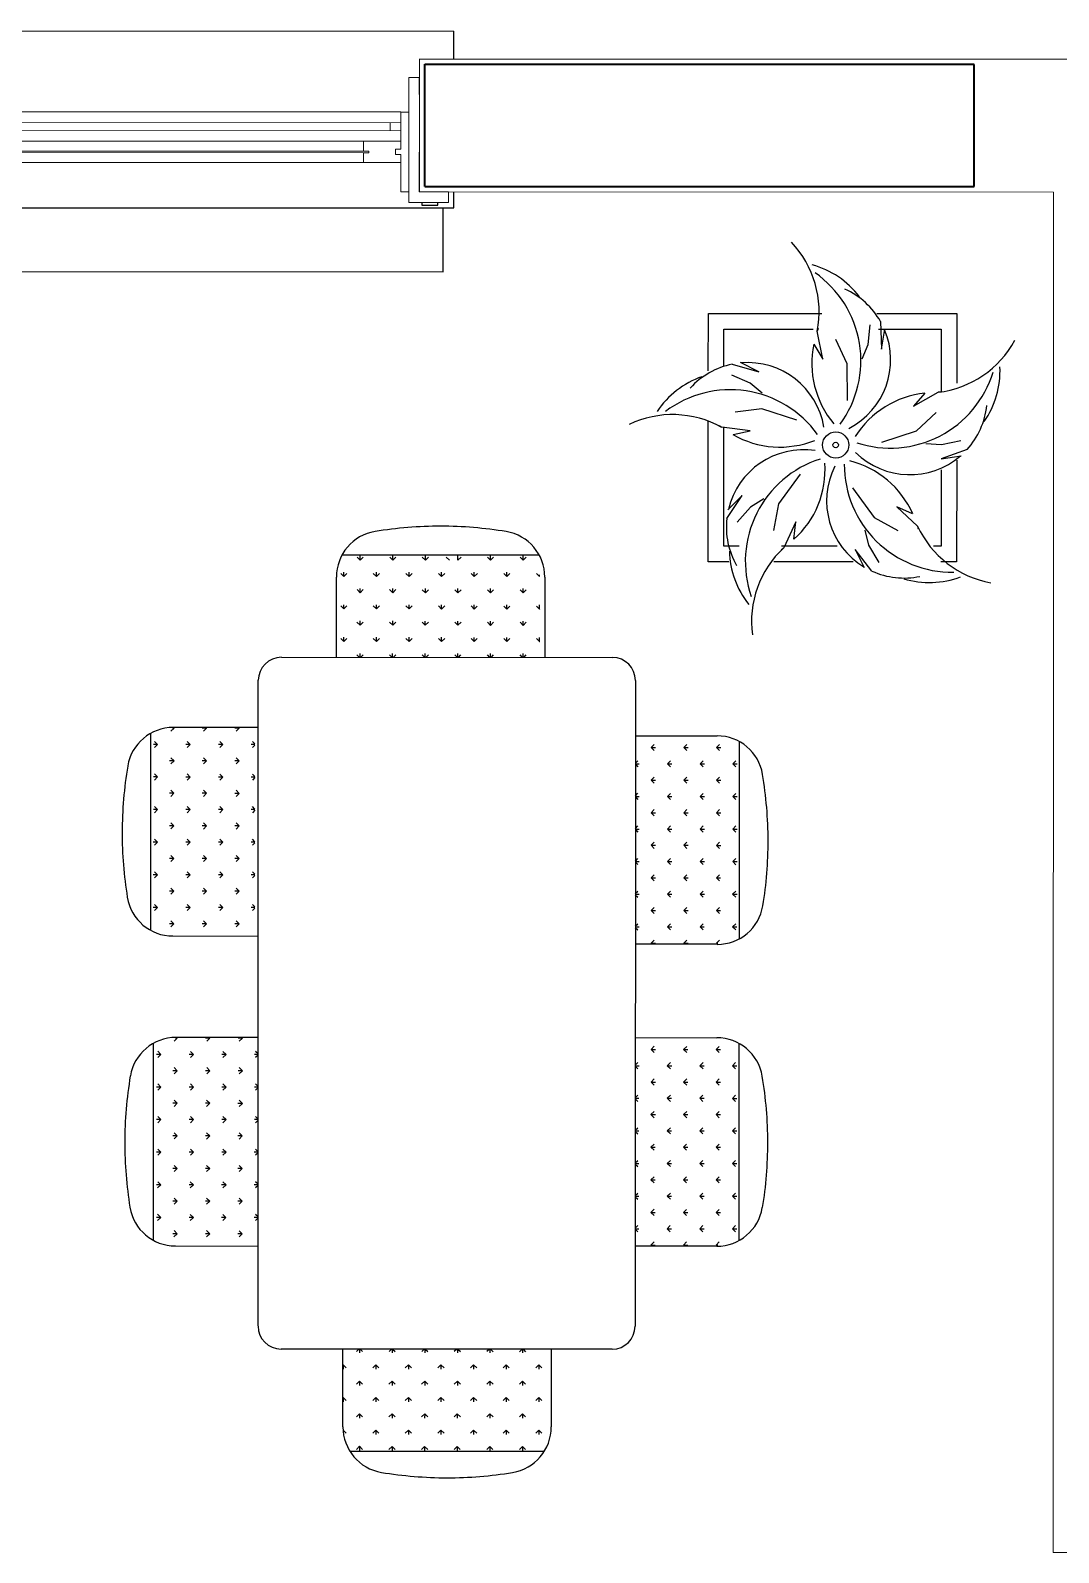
# Model space of a CAD drawing. Header units: millimetres. Extents: x -32319 to 9885, y 990 to 22164.
# Drawn here: x -16662 to -14731, y 18223 to 21084 of the extents above; entities that cross this region are included whole.
import ezdxf

# ---------------------------------------------------------------- set-up
doc = ezdxf.new("R2010")
doc.units = ezdxf.units.MM
doc.layers.add('furniture', color=34, linetype='Continuous')
for name, color, linetype, lineweight in [('plaster', 4, 'Continuous', 13), ('wall', 5, 'Continuous', 35), ('wind', 161, 'Continuous', 5)]:
    doc.layers.add(name, color=color, linetype=linetype, lineweight=lineweight)

msp = doc.modelspace()

# ---------------------------------------------------------------- linework, layer by layer
for p, q in [((-18996.7, 21083.9), (-15866.7, 21082.6)), ((-15866.7, 21030.6), (-15866.7, 21082.6)), ((-15866.7, 20750.4), (-15866.7, 20780.4)), ((-19015, 20751.8), (-15866.7, 20750.4))]:
    msp.add_line(p, q)
for points in [[(-15966.6, 20930.5), (-18916.7, 20931.8)], [(-15926.7, 20760.4), (-15926.7, 20755.4), (-15896.7, 20755.4), (-15896.7, 20760.4)]]:
    msp.add_lwpolyline(points)
at = {"layer": 'furniture', "ltscale": 0.3}
for p, q in [((-15886.8, 20630.4), (-15886.7, 20750.4)), ((-18995.1, 20631.8), (-15886.8, 20630.4))]:
    msp.add_line(p, q, dxfattribs=at)
at = {"layer": 'furniture'}
for p, q in [((-15174, 20465.9), (-15184.3, 20518.6)), ((-15088.8, 20493.6), (-15085.1, 20530.8)), ((-15065.3, 20536.7), (-15063.6, 20484.8)), ((-15063.6, 20484.8), (-15057.6, 20522.7)), ((-15190.4, 20494.3), (-15174, 20465.9)), ((-15127.9, 20457.5), (-15149.5, 20503.2)), ((-15099.8, 20466.4), (-15088.8, 20493.6)), ((-15294.3, 20442.2), (-15328.4, 20459.6)), ((-15310.4, 20420.9), (-15344.7, 20436)), ((-15344.1, 20456.6), (-15294.3, 20442.2)), ((-15127.7, 20388.6), (-15127.9, 20457.5)), ((-15288, 20402.1), (-15310.4, 20420.9)), ((-15003.8, 20377.8), (-14956.9, 20403.8)), ((-14981.9, 20402.2), (-15003.8, 20377.8)), ((-15288.2, 20372.6), (-15338.3, 20366.1)), ((-15222.6, 20351.4), (-15288.2, 20372.6)), ((-14997.6, 20331.3), (-14960.8, 20366)), ((-15310.5, 20331.3), (-15363.7, 20337.9)), ((-15342.5, 20324.5), (-15310.5, 20331.3)), ((-15063.1, 20309.9), (-14997.6, 20331.3)), ((-14980.4, 20307.3), (-14951.2, 20305.3)), ((-14903, 20296.3), (-14951.7, 20278.6)), ((-14951.2, 20305.3), (-14914.6, 20313.2)), ((-14951.7, 20278.6), (-14913.9, 20284.6)), ((-15216.5, 20249.8), (-15257, 20193.9)), ((-15354.1, 20166.7), (-15325, 20209.6)), ((-15325, 20209.6), (-15352.1, 20182.5)), ((-15284.9, 20203.2), (-15309.8, 20187.7)), ((-15118, 20224.1), (-15077.3, 20168.4)), ((-15309.8, 20187.7), (-15334.7, 20159.8)), ((-15257, 20193.9), (-15266.3, 20144.2)), ((-15035.1, 20188.7), (-14995.8, 20152.1)), ((-15005.1, 20175.4), (-15035.1, 20188.7)), ((-15224.6, 20160), (-15247.2, 20111.4)), ((-15228, 20127.4), (-15224.6, 20160)), ((-15094.9, 20144.7), (-15087.8, 20116.2)), ((-15077.3, 20168.4), (-15033, 20144.1)), ((-15087.8, 20116.2), (-15068.9, 20083.9)), ((-16076.5, 20098.4), (-15706.8, 20098.2)), ((-16043, 20088.3), (-16048.7, 20094.1)), ((-16043, 20088.3), (-16043, 20096.4)), ((-16043, 20088.3), (-16037.2, 20094.1)), ((-15981.7, 20088.3), (-15987.4, 20094)), ((-15981.7, 20088.3), (-15981.7, 20096.4)), ((-15981.7, 20088.3), (-15975.9, 20094)), ((-15920.4, 20088.3), (-15926.1, 20094)), ((-15920.4, 20088.3), (-15920.4, 20096.4)), ((-15920.4, 20088.3), (-15914.7, 20094)), ((-15875.3, 20088.2), (-15881.1, 20094)), ((-15859.1, 20088.2), (-15859.1, 20096.4)), ((-15859.1, 20088.2), (-15853.4, 20094)), ((-15797.8, 20088.2), (-15803.6, 20094)), ((-15797.8, 20088.2), (-15797.8, 20096.3)), ((-15797.8, 20088.2), (-15792.1, 20094)), ((-15736.6, 20088.2), (-15742.3, 20093.9)), ((-15736.6, 20088.2), (-15736.5, 20096.3)), ((-15736.6, 20088.2), (-15730.8, 20093.9)), ((-15113.3, 20108.5), (-15095.9, 20074.3)), ((-15081.5, 20067.6), (-15113.3, 20108.5)), ((-16073.6, 20057.7), (-16079.4, 20063.4)), ((-16073.6, 20057.7), (-16073.6, 20065.8)), ((-16073.6, 20057.7), (-16067.9, 20063.4)), ((-16012.3, 20057.7), (-16018.1, 20063.4)), ((-16012.3, 20057.7), (-16012.3, 20065.8)), ((-16012.3, 20057.7), (-16006.6, 20063.4)), ((-15951.1, 20057.6), (-15956.8, 20063.4)), ((-15951.1, 20057.6), (-15951.1, 20065.8)), ((-15951.1, 20057.6), (-15945.3, 20063.4)), ((-15889.8, 20057.6), (-15895.5, 20063.4)), ((-15889.8, 20057.6), (-15889.8, 20065.7)), ((-15889.8, 20057.6), (-15884, 20063.4)), ((-15828.5, 20057.6), (-15834.2, 20063.3)), ((-15828.5, 20057.6), (-15828.5, 20065.7)), ((-15828.5, 20057.6), (-15822.7, 20063.3)), ((-15767.2, 20057.6), (-15772.9, 20063.3)), ((-15767.2, 20057.6), (-15767.2, 20065.7)), ((-15767.2, 20057.6), (-15761.5, 20063.3)), ((-15705.9, 20057.5), (-15711.7, 20063.3)), ((-15705.9, 20057.5), (-15705.9, 20060.3)), ((-15705.9, 20057.5), (-15705.7, 20057.8)), ((-16087.4, 19905.5), (-16087.3, 20056.5)), ((-16043, 20027), (-16048.7, 20032.8)), ((-16043, 20027), (-16043, 20035.2)), ((-16043, 20027), (-16037.2, 20032.8)), ((-15981.7, 20027), (-15987.5, 20032.8)), ((-15981.7, 20027), (-15981.7, 20035.1)), ((-15981.7, 20027), (-15976, 20032.8)), ((-15920.4, 20027), (-15926.2, 20032.7)), ((-15920.4, 20027), (-15920.4, 20035.1)), ((-15920.4, 20027), (-15914.7, 20032.7)), ((-15859.1, 20027), (-15864.9, 20032.7)), ((-15859.1, 20027), (-15859.1, 20035.1)), ((-15859.1, 20027), (-15853.4, 20032.7)), ((-15797.9, 20026.9), (-15803.6, 20032.7)), ((-15797.9, 20026.9), (-15797.9, 20035.1)), ((-15797.9, 20026.9), (-15792.1, 20032.7)), ((-15736.6, 20026.9), (-15742.3, 20032.7)), ((-15736.6, 20026.9), (-15736.6, 20035)), ((-15736.6, 20026.9), (-15730.8, 20032.6)), ((-15696, 20056.3), (-15696.1, 19905.4)), ((-16073.6, 19996.4), (-16079.4, 20002.2)), ((-16073.6, 19996.4), (-16073.6, 20004.5)), ((-16073.6, 19996.4), (-16067.9, 20002.2)), ((-16012.4, 19996.4), (-16018.1, 20002.1)), ((-16012.4, 19996.4), (-16012.4, 20004.5)), ((-16012.4, 19996.4), (-16006.6, 20002.1)), ((-15951.1, 19996.4), (-15956.8, 20002.1)), ((-15951.1, 19996.4), (-15951.1, 20004.5)), ((-15951.1, 19996.4), (-15945.3, 20002.1)), ((-15889.8, 19996.3), (-15895.5, 20002.1)), ((-15889.8, 19996.3), (-15889.8, 20004.5)), ((-15889.8, 19996.3), (-15884.1, 20002.1)), ((-15828.5, 19996.3), (-15834.3, 20002.1)), ((-15828.5, 19996.3), (-15828.5, 20004.4)), ((-15828.5, 19996.3), (-15822.8, 20002)), ((-15767.2, 19996.3), (-15773, 20002)), ((-15767.2, 19996.3), (-15767.2, 20004.4)), ((-15767.2, 19996.3), (-15761.5, 20002)), ((-15706, 19996.2), (-15711.7, 20002)), ((-15706, 19996.2), (-15705.9, 20004.4)), ((-16043, 19965.8), (-16048.8, 19971.5)), ((-16043, 19965.8), (-16043, 19973.9)), ((-16043, 19965.8), (-16037.3, 19971.5)), ((-15981.7, 19965.7), (-15981.7, 19973.9)), ((-15920.5, 19965.7), (-15920.5, 19973.8)), ((-15859.2, 19965.7), (-15859.2, 19973.8)), ((-15797.9, 19965.6), (-15797.9, 19973.8)), ((-15736.6, 19965.6), (-15736.6, 19973.7)), ((-15706, 19996.2), (-15705.5, 19996.7)), ((-16073.7, 19935.1), (-16073.7, 19943.3)), ((-16012.4, 19935.1), (-16012.4, 19943.2)), ((-15981.7, 19965.7), (-15987.5, 19971.5)), ((-15981.7, 19965.7), (-15976, 19971.5)), ((-15951.1, 19935.1), (-15951.1, 19943.2)), ((-15920.5, 19965.7), (-15926.2, 19971.4)), ((-15920.5, 19965.7), (-15914.7, 19971.4)), ((-15889.8, 19935), (-15889.8, 19943.2)), ((-15859.2, 19965.7), (-15864.9, 19971.4)), ((-15859.2, 19965.7), (-15853.4, 19971.4)), ((-15828.5, 19935), (-15828.5, 19943.1)), ((-15797.9, 19965.6), (-15803.6, 19971.4)), ((-15797.9, 19965.6), (-15792.1, 19971.4)), ((-15767.3, 19935), (-15767.3, 19943.1)), ((-15736.6, 19965.6), (-15742.3, 19971.4)), ((-15736.6, 19965.6), (-15730.9, 19971.4)), ((-15706, 19935), (-15706, 19943.1)), ((-16073.7, 19935.1), (-16079.4, 19940.9)), ((-16073.7, 19935.1), (-16067.9, 19940.9)), ((-16012.4, 19935.1), (-16018.1, 19940.8)), ((-16012.4, 19935.1), (-16006.6, 19940.8)), ((-15951.1, 19935.1), (-15956.9, 19940.8)), ((-15951.1, 19935.1), (-15945.4, 19940.8)), ((-15889.8, 19935), (-15895.6, 19940.8)), ((-15889.8, 19935), (-15884.1, 19940.8)), ((-15828.5, 19935), (-15834.3, 19940.8)), ((-15828.5, 19935), (-15822.8, 19940.8)), ((-15767.3, 19935), (-15773, 19940.7)), ((-15767.3, 19935), (-15761.5, 19940.7)), ((-15706, 19935), (-15711.7, 19940.7)), ((-15706, 19935), (-15705.5, 19935.4)), ((-16190.8, 19905.6), (-15569.1, 19905.3)), ((-16044.1, 19905.5), (-16048.8, 19910.2)), ((-16043, 19905.5), (-16043, 19912.6)), ((-16042, 19905.5), (-16037.3, 19910.2)), ((-15982.8, 19905.5), (-15987.5, 19910.2)), ((-15981.8, 19905.5), (-15981.8, 19912.6)), ((-15980.7, 19905.5), (-15976, 19910.2)), ((-15921.5, 19905.5), (-15926.2, 19910.2)), ((-15920.5, 19905.5), (-15920.5, 19912.5)), ((-15919.4, 19905.5), (-15914.7, 19910.2)), ((-15860.2, 19905.4), (-15864.9, 19910.1)), ((-15859.2, 19905.4), (-15859.2, 19912.5)), ((-15858.1, 19905.4), (-15853.5, 19910.1)), ((-15799, 19905.4), (-15803.7, 19910.1)), ((-15797.9, 19905.4), (-15797.9, 19912.5)), ((-15796.9, 19905.4), (-15792.2, 19910.1)), ((-15737.7, 19905.4), (-15742.4, 19910.1)), ((-15736.6, 19905.4), (-15736.6, 19912.5)), ((-15735.6, 19905.4), (-15730.9, 19910.1)), ((-16234.7, 18648.6), (-16234.2, 19862.3)), ((-15525.8, 19862), (-15526.3, 18648.3)), ((-16392.5, 19772.5), (-16398.3, 19766.7)), ((-16392.5, 19772.5), (-16395.3, 19772.5)), ((-16234.2, 19773.6), (-16393.9, 19773.7)), ((-16392.5, 19772.5), (-16392.7, 19772.7)), ((-16331.2, 19772.4), (-16339.4, 19772.4)), ((-16331.2, 19772.4), (-16337, 19766.7)), ((-16331.2, 19772.4), (-16331.7, 19772.9)), ((-16269.9, 19772.4), (-16278.1, 19772.4)), ((-16269.9, 19772.4), (-16275.7, 19766.7)), ((-16269.9, 19772.4), (-16270.4, 19772.9)), ((-16436.2, 19392.4), (-16436.1, 19762.8)), ((-16423.2, 19741.8), (-16428.9, 19747.6)), ((-16361.9, 19741.8), (-16367.6, 19747.6)), ((-16300.6, 19741.8), (-16306.3, 19747.5)), ((-16240.4, 19742.8), (-16245.1, 19747.5)), ((-15525.8, 19758.1), (-15372.4, 19758)), ((-15330.4, 19376.7), (-15330.3, 19747.1)), ((-16423.2, 19741.8), (-16431.3, 19741.8)), ((-16423.2, 19741.8), (-16428.9, 19736.1)), ((-16392.5, 19711.2), (-16398.3, 19716.9)), ((-16361.9, 19741.8), (-16370, 19741.8)), ((-16361.9, 19741.8), (-16367.6, 19736.1)), ((-16331.3, 19711.2), (-16337, 19716.9)), ((-16300.6, 19741.8), (-16308.7, 19741.8)), ((-16300.6, 19741.8), (-16306.3, 19736)), ((-16270, 19711.1), (-16275.7, 19716.9)), ((-16240.4, 19741.8), (-16247.4, 19741.8)), ((-16240.4, 19740.7), (-16245.1, 19736)), ((-15496.3, 19736), (-15490.5, 19741.8)), ((-15496.3, 19736), (-15488.1, 19736)), ((-15496.3, 19736), (-15490.5, 19730.3)), ((-15435, 19736), (-15429.2, 19741.8)), ((-15435, 19736), (-15426.8, 19736)), ((-15435, 19736), (-15429.2, 19730.3)), ((-15373.7, 19736), (-15367.9, 19741.7)), ((-15373.7, 19736), (-15365.6, 19736)), ((-15373.7, 19736), (-15367.9, 19730.2)), ((-16423.2, 19680.6), (-16428.9, 19686.3)), ((-16392.5, 19711.2), (-16400.7, 19711.2)), ((-16392.5, 19711.2), (-16398.3, 19705.4)), ((-16361.9, 19680.5), (-16367.7, 19686.3)), ((-16331.3, 19711.2), (-16339.4, 19711.2)), ((-16331.3, 19711.2), (-16337, 19705.4)), ((-16300.6, 19680.5), (-16306.4, 19686.2)), ((-16270, 19711.1), (-16278.1, 19711.1)), ((-16270, 19711.1), (-16275.7, 19705.4)), ((-16240.4, 19681.5), (-16245.1, 19686.2)), ((-15525.9, 19706.5), (-15521.2, 19711.2)), ((-15525.9, 19705.4), (-15518.8, 19705.4)), ((-15525.9, 19704.4), (-15521.2, 19699.7)), ((-15465.6, 19705.4), (-15459.9, 19711.1)), ((-15465.6, 19705.4), (-15457.5, 19705.4)), ((-15465.6, 19705.4), (-15459.9, 19699.6)), ((-15404.3, 19705.4), (-15398.6, 19711.1)), ((-15404.3, 19705.4), (-15396.2, 19705.4)), ((-15404.3, 19705.4), (-15398.6, 19699.6)), ((-15343.1, 19705.3), (-15337.3, 19711.1)), ((-15343.1, 19705.3), (-15334.9, 19705.3)), ((-15343.1, 19705.3), (-15337.3, 19699.6)), ((-16423.2, 19680.6), (-16431.3, 19680.6)), ((-16423.2, 19680.6), (-16428.9, 19674.8)), ((-16361.9, 19680.5), (-16370, 19680.5)), ((-16361.9, 19680.5), (-16367.7, 19674.8)), ((-16300.6, 19680.5), (-16308.8, 19680.5)), ((-16300.6, 19680.5), (-16306.4, 19674.8)), ((-16240.4, 19680.5), (-16247.5, 19680.5)), ((-16240.4, 19679.4), (-16245.1, 19674.7)), ((-15496.3, 19674.8), (-15490.5, 19680.5)), ((-15496.3, 19674.8), (-15488.2, 19674.8)), ((-15496.3, 19674.8), (-15490.5, 19669)), ((-15435, 19674.7), (-15429.2, 19680.5)), ((-15435, 19674.7), (-15426.9, 19674.7)), ((-15435, 19674.7), (-15429.3, 19669)), ((-15373.7, 19674.7), (-15368, 19680.4)), ((-15373.7, 19674.7), (-15365.6, 19674.7)), ((-15373.7, 19674.7), (-15368, 19669)), ((-16392.6, 19649.9), (-16400.7, 19649.9)), ((-16392.6, 19649.9), (-16398.3, 19655.6)), ((-16392.6, 19649.9), (-16398.3, 19644.2)), ((-16331.3, 19649.9), (-16339.4, 19649.9)), ((-16331.3, 19649.9), (-16337, 19655.6)), ((-16331.3, 19649.9), (-16337, 19644.1)), ((-16270, 19649.8), (-16278.1, 19649.8)), ((-16270, 19649.8), (-16275.7, 19655.6)), ((-16270, 19649.8), (-16275.7, 19644.1)), ((-15525.9, 19645.2), (-15521.2, 19649.9)), ((-15525.9, 19644.1), (-15518.8, 19644.1)), ((-15525.9, 19643.1), (-15521.2, 19638.4)), ((-15465.6, 19644.1), (-15459.9, 19649.8)), ((-15465.6, 19644.1), (-15457.5, 19644.1)), ((-15465.6, 19644.1), (-15459.9, 19638.4)), ((-15404.4, 19644.1), (-15398.6, 19649.8)), ((-15404.4, 19644.1), (-15396.2, 19644.1)), ((-15404.4, 19644.1), (-15398.6, 19638.3)), ((-15343.1, 19644), (-15337.3, 19649.8)), ((-15343.1, 19644), (-15335, 19644)), ((-15343.1, 19644), (-15337.3, 19638.3)), ((-16423.2, 19619.3), (-16431.3, 19619.3)), ((-16423.2, 19619.3), (-16429, 19625)), ((-16423.2, 19619.3), (-16429, 19613.5)), ((-16361.9, 19619.2), (-16370.1, 19619.2)), ((-16361.9, 19619.2), (-16367.7, 19625)), ((-16361.9, 19619.2), (-16367.7, 19613.5)), ((-16300.7, 19619.2), (-16308.8, 19619.2)), ((-16300.7, 19619.2), (-16306.4, 19625)), ((-16300.7, 19619.2), (-16306.4, 19613.5)), ((-16240.4, 19619.2), (-16247.5, 19619.2)), ((-16240.4, 19620.2), (-16245.1, 19624.9)), ((-16240.4, 19618.1), (-16245.1, 19613.4)), ((-15496.3, 19613.5), (-15490.6, 19619.2)), ((-15496.3, 19613.5), (-15488.2, 19613.5)), ((-15496.3, 19613.5), (-15490.6, 19607.7)), ((-15435, 19613.4), (-15429.3, 19619.2)), ((-15435, 19613.4), (-15426.9, 19613.4)), ((-15435, 19613.4), (-15429.3, 19607.7)), ((-15373.7, 19613.4), (-15368, 19619.2)), ((-15373.7, 19613.4), (-15365.6, 19613.4)), ((-15373.7, 19613.4), (-15368, 19607.7)), ((-16392.6, 19588.6), (-16400.7, 19588.6)), ((-16392.6, 19588.6), (-16398.3, 19594.4)), ((-16392.6, 19588.6), (-16398.3, 19582.9)), ((-16331.3, 19588.6), (-16339.4, 19588.6)), ((-16331.3, 19588.6), (-16337.1, 19594.3)), ((-16331.3, 19588.6), (-16337.1, 19582.8)), ((-16270, 19588.6), (-16278.2, 19588.6)), ((-16270, 19588.6), (-16275.8, 19594.3)), ((-16270, 19588.6), (-16275.8, 19582.8)), ((-15525.9, 19583.9), (-15521.2, 19588.6)), ((-15525.9, 19582.8), (-15518.8, 19582.8)), ((-15525.9, 19581.8), (-15521.2, 19577.1)), ((-15465.7, 19582.8), (-15459.9, 19588.6)), ((-15465.7, 19582.8), (-15457.6, 19582.8)), ((-15465.7, 19582.8), (-15459.9, 19577.1)), ((-15404.4, 19582.8), (-15398.6, 19588.5)), ((-15404.4, 19582.8), (-15396.3, 19582.8)), ((-15404.4, 19582.8), (-15398.7, 19577)), ((-15343.1, 19582.8), (-15337.4, 19588.5)), ((-15343.1, 19582.8), (-15335, 19582.8)), ((-15343.1, 19582.8), (-15337.4, 19577)), ((-16423.2, 19558), (-16431.4, 19558)), ((-16423.2, 19558), (-16429, 19563.7)), ((-16423.2, 19558), (-16429, 19552.2)), ((-16362, 19558), (-16370.1, 19558)), ((-16362, 19558), (-16367.7, 19563.7)), ((-16362, 19558), (-16367.7, 19552.2)), ((-16300.7, 19557.9), (-16308.8, 19557.9)), ((-16300.7, 19557.9), (-16306.4, 19563.7)), ((-16300.7, 19557.9), (-16306.4, 19552.2)), ((-16240.5, 19557.9), (-16247.5, 19557.9)), ((-16240.5, 19559), (-16245.1, 19563.7)), ((-16240.5, 19556.9), (-16245.1, 19552.2)), ((-15496.3, 19552.2), (-15490.6, 19557.9)), ((-15496.3, 19552.2), (-15488.2, 19552.2)), ((-15496.3, 19552.2), (-15490.6, 19546.4)), ((-15435, 19552.2), (-15429.3, 19557.9)), ((-15435, 19552.2), (-15426.9, 19552.2)), ((-15435, 19552.2), (-15429.3, 19546.4)), ((-15373.8, 19552.1), (-15368, 19557.9)), ((-15373.8, 19552.1), (-15365.6, 19552.1)), ((-15373.8, 19552.1), (-15368, 19546.4)), ((-16392.6, 19527.3), (-16400.7, 19527.3)), ((-16392.6, 19527.3), (-16398.4, 19533.1)), ((-16392.6, 19527.3), (-16398.4, 19521.6)), ((-16331.3, 19527.3), (-16339.5, 19527.3)), ((-16331.3, 19527.3), (-16337.1, 19533.1)), ((-16331.3, 19527.3), (-16337.1, 19521.6)), ((-16270.1, 19527.3), (-16278.2, 19527.3)), ((-16270.1, 19527.3), (-16275.8, 19533)), ((-16270.1, 19527.3), (-16275.8, 19521.5)), ((-15525.9, 19522.6), (-15521.2, 19527.3)), ((-15525.9, 19521.6), (-15518.9, 19521.6)), ((-15525.9, 19520.5), (-15521.2, 19515.8)), ((-15465.7, 19521.5), (-15460, 19527.3)), ((-15465.7, 19521.5), (-15457.6, 19521.5)), ((-15465.7, 19521.5), (-15460, 19515.8)), ((-15404.4, 19521.5), (-15398.7, 19527.3)), ((-15404.4, 19521.5), (-15396.3, 19521.5)), ((-15404.4, 19521.5), (-15398.7, 19515.8)), ((-15343.1, 19521.5), (-15337.4, 19527.2)), ((-15343.1, 19521.5), (-15335, 19521.5)), ((-15343.1, 19521.5), (-15337.4, 19515.7)), ((-16423.3, 19496.7), (-16431.4, 19496.7)), ((-16423.3, 19496.7), (-16429, 19502.5)), ((-16423.3, 19496.7), (-16429, 19491)), ((-16362, 19496.7), (-16370.1, 19496.7)), ((-16362, 19496.7), (-16367.7, 19502.4)), ((-16362, 19496.7), (-16367.7, 19490.9)), ((-16300.7, 19496.6), (-16308.8, 19496.7)), ((-16300.7, 19496.6), (-16306.5, 19502.4)), ((-16300.7, 19496.6), (-16306.5, 19490.9)), ((-16240.5, 19496.6), (-16247.6, 19496.6)), ((-16240.5, 19497.7), (-16245.2, 19502.4)), ((-16240.5, 19495.6), (-16245.2, 19490.9)), ((-15496.4, 19490.9), (-15490.6, 19496.7)), ((-15496.4, 19490.9), (-15488.2, 19490.9)), ((-15496.4, 19490.9), (-15490.6, 19485.2)), ((-15435.1, 19490.9), (-15429.3, 19496.6)), ((-15435.1, 19490.9), (-15427, 19490.9)), ((-15435.1, 19490.9), (-15429.3, 19485.1)), ((-15373.8, 19490.9), (-15368, 19496.6)), ((-15373.8, 19490.9), (-15365.7, 19490.9)), ((-15373.8, 19490.9), (-15368.1, 19485.1)), ((-16392.6, 19466), (-16400.8, 19466.1)), ((-16392.6, 19466), (-16398.4, 19471.8)), ((-16392.6, 19466), (-16398.4, 19460.3)), ((-16331.4, 19466), (-16339.5, 19466)), ((-16331.4, 19466), (-16337.1, 19471.8)), ((-16331.4, 19466), (-16337.1, 19460.3)), ((-16270.1, 19466), (-16278.2, 19466)), ((-16270.1, 19466), (-16275.8, 19471.7)), ((-16270.1, 19466), (-16275.8, 19460.3)), ((-15526, 19461.3), (-15521.3, 19466)), ((-15526, 19460.3), (-15518.9, 19460.3)), ((-15526, 19459.2), (-15521.3, 19454.5)), ((-15465.7, 19460.3), (-15460, 19466)), ((-15465.7, 19460.3), (-15457.6, 19460.3)), ((-15465.7, 19460.3), (-15460, 19454.5)), ((-15404.4, 19460.2), (-15398.7, 19466)), ((-15404.4, 19460.2), (-15396.3, 19460.2)), ((-15404.4, 19460.2), (-15398.7, 19454.5)), ((-15343.2, 19460.2), (-15337.4, 19465.9)), ((-15343.2, 19460.2), (-15335, 19460.2)), ((-15343.2, 19460.2), (-15337.4, 19454.5)), ((-16423.3, 19435.4), (-16431.4, 19435.4)), ((-16423.3, 19435.4), (-16429, 19441.2)), ((-16423.3, 19435.4), (-16429, 19429.7)), ((-16362, 19435.4), (-16370.1, 19435.4)), ((-16362, 19435.4), (-16367.8, 19441.1)), ((-16362, 19435.4), (-16367.8, 19429.7)), ((-16300.7, 19435.4), (-16308.9, 19435.4)), ((-16300.7, 19435.4), (-16306.5, 19441.1)), ((-16300.7, 19435.4), (-16306.5, 19429.6)), ((-16240.5, 19435.3), (-16247.6, 19435.3)), ((-16240.5, 19436.4), (-16245.2, 19441.1)), ((-16240.5, 19434.3), (-16245.2, 19429.6)), ((-15496.4, 19429.6), (-15490.6, 19435.4)), ((-15496.4, 19429.6), (-15488.3, 19429.6)), ((-15496.4, 19429.6), (-15490.6, 19423.9)), ((-15435.1, 19429.6), (-15429.4, 19435.3)), ((-15435.1, 19429.6), (-15427, 19429.6)), ((-15435.1, 19429.6), (-15429.4, 19423.9)), ((-15373.8, 19429.6), (-15368.1, 19435.3)), ((-15373.8, 19429.6), (-15365.7, 19429.6)), ((-15373.8, 19429.6), (-15368.1, 19423.8)), ((-16392.7, 19404.8), (-16400.8, 19404.8)), ((-16392.7, 19404.8), (-16398.4, 19410.5)), ((-16392.7, 19404.8), (-16398.4, 19399)), ((-16331.4, 19404.7), (-16339.5, 19404.7)), ((-16331.4, 19404.7), (-16337.1, 19410.5)), ((-16331.4, 19404.7), (-16337.1, 19399)), ((-16270.1, 19404.7), (-16278.2, 19404.7)), ((-16270.1, 19404.7), (-16275.9, 19410.5)), ((-16270.1, 19404.7), (-16275.9, 19399)), ((-15526, 19400), (-15521.3, 19404.7)), ((-15465.8, 19399), (-15460, 19404.7)), ((-15404.5, 19398.9), (-15398.7, 19404.7)), ((-15343.2, 19398.9), (-15337.4, 19404.7)), ((-16394.6, 19381.7), (-16234.4, 19381.6)), ((-15526, 19399), (-15518.9, 19399)), ((-15526, 19397.9), (-15521.3, 19393.3)), ((-15496.4, 19368.3), (-15490.7, 19374.1)), ((-15465.8, 19399), (-15457.6, 19399)), ((-15465.8, 19399), (-15460, 19393.2)), ((-15435.1, 19368.3), (-15429.4, 19374.1)), ((-15404.5, 19398.9), (-15396.4, 19398.9)), ((-15404.5, 19398.9), (-15398.7, 19393.2)), ((-15373.8, 19368.3), (-15368.1, 19374)), ((-15343.2, 19398.9), (-15335.1, 19398.9)), ((-15343.2, 19398.9), (-15337.5, 19393.2)), ((-15372, 19366.1), (-15526, 19366.1)), ((-15496.4, 19368.3), (-15488.3, 19368.3)), ((-15496.4, 19368.3), (-15496, 19367.9)), ((-15435.1, 19368.3), (-15427, 19368.3)), ((-15435.1, 19368.3), (-15434.7, 19367.9)), ((-15373.8, 19368.3), (-15371.1, 19368.3)), ((-15373.8, 19368.3), (-15373.6, 19368.1)), ((-16431.3, 18809.7), (-16431.1, 19180)), ((-16386.6, 19189.7), (-16392.4, 19184)), ((-16386.6, 19189.7), (-16389.4, 19189.8)), ((-16234.5, 19190.9), (-16389, 19190.9)), ((-16386.6, 19189.7), (-16386.9, 19190)), ((-16325.4, 19189.7), (-16333.5, 19189.7)), ((-16325.4, 19189.7), (-16331.1, 19184)), ((-16325.4, 19189.7), (-16325.8, 19190.2)), ((-16264.1, 19189.7), (-16272.2, 19189.7)), ((-16264.1, 19189.7), (-16269.8, 19184)), ((-16264.1, 19189.7), (-16264.5, 19190.1)), ((-15526.1, 19190.6), (-15373, 19190.5)), ((-15496.5, 19168.5), (-15490.8, 19174.3)), ((-15435.2, 19168.5), (-15429.5, 19174.2)), ((-15373.9, 19168.5), (-15368.2, 19174.2)), ((-15331, 18809.2), (-15330.8, 19179.6)), ((-16417.3, 19159.1), (-16425.4, 19159.1)), ((-16417.3, 19159.1), (-16423, 19164.9)), ((-16417.3, 19159.1), (-16423, 19153.4)), ((-16356, 19159.1), (-16364.1, 19159.1)), ((-16356, 19159.1), (-16361.8, 19164.8)), ((-16356, 19159.1), (-16361.8, 19153.4)), ((-16294.7, 19159.1), (-16302.9, 19159.1)), ((-16294.7, 19159.1), (-16300.5, 19164.8)), ((-16294.7, 19159.1), (-16300.5, 19153.3)), ((-16234.5, 19159), (-16241.6, 19159)), ((-16234.5, 19160.1), (-16239.2, 19164.8)), ((-16234.5, 19158), (-16239.2, 19153.3)), ((-15526.1, 19139), (-15521.4, 19143.6)), ((-15496.5, 19168.5), (-15490.8, 19162.8)), ((-15496.5, 19168.5), (-15488.4, 19168.5)), ((-15465.9, 19137.9), (-15460.1, 19143.6)), ((-15435.2, 19168.5), (-15429.5, 19162.8)), ((-15435.2, 19168.5), (-15427.1, 19168.5)), ((-15404.6, 19137.8), (-15398.8, 19143.6)), ((-15373.9, 19168.5), (-15368.2, 19162.7)), ((-15373.9, 19168.5), (-15365.8, 19168.5)), ((-15343.3, 19137.8), (-15337.6, 19143.6)), ((-16386.7, 19128.5), (-16394.8, 19128.5)), ((-16386.7, 19128.5), (-16392.4, 19134.2)), ((-16386.7, 19128.5), (-16392.4, 19122.7)), ((-16325.4, 19128.4), (-16333.5, 19128.4)), ((-16325.4, 19128.4), (-16331.1, 19134.2)), ((-16325.4, 19128.4), (-16331.1, 19122.7)), ((-16264.1, 19128.4), (-16272.2, 19128.4)), ((-16264.1, 19128.4), (-16269.9, 19122.7)), ((-16264.1, 19128.4), (-16269.8, 19134.2)), ((-15526.1, 19137.9), (-15519, 19137.9)), ((-15526.1, 19136.9), (-15521.4, 19132.2)), ((-15465.9, 19137.9), (-15460.1, 19132.1)), ((-15465.9, 19137.9), (-15457.7, 19137.9)), ((-15404.6, 19137.8), (-15398.8, 19132.1)), ((-15404.6, 19137.8), (-15396.5, 19137.8)), ((-15343.3, 19137.8), (-15337.6, 19132.1)), ((-15343.3, 19137.8), (-15335.2, 19137.8)), ((-16417.3, 19097.8), (-16425.4, 19097.8)), ((-16417.3, 19097.8), (-16423.1, 19103.6)), ((-16417.3, 19097.8), (-16423.1, 19092.1)), ((-16356, 19097.8), (-16364.2, 19097.8)), ((-16356, 19097.8), (-16361.8, 19103.6)), ((-16356, 19097.8), (-16361.8, 19092.1)), ((-16294.8, 19097.8), (-16302.9, 19097.8)), ((-16294.8, 19097.8), (-16300.5, 19103.5)), ((-16294.8, 19097.8), (-16300.5, 19092)), ((-16234.5, 19097.8), (-16241.6, 19097.8)), ((-16234.5, 19098.8), (-16239.2, 19103.5)), ((-16234.5, 19096.7), (-16239.2, 19092)), ((-15496.5, 19107.2), (-15490.8, 19113)), ((-15496.5, 19107.2), (-15490.8, 19101.5)), ((-15496.5, 19107.2), (-15488.4, 19107.2)), ((-15435.2, 19107.2), (-15429.5, 19113)), ((-15435.2, 19107.2), (-15429.5, 19101.5)), ((-15435.2, 19107.2), (-15427.1, 19107.2)), ((-15374, 19107.2), (-15368.2, 19112.9)), ((-15374, 19107.2), (-15368.2, 19101.4)), ((-15374, 19107.2), (-15365.8, 19107.2)), ((-16386.7, 19067.2), (-16394.8, 19067.2)), ((-16386.7, 19067.2), (-16392.4, 19072.9)), ((-16386.7, 19067.2), (-16392.4, 19061.4)), ((-16325.4, 19067.2), (-16333.5, 19067.2)), ((-16325.4, 19067.2), (-16331.2, 19072.9)), ((-16325.4, 19067.2), (-16331.2, 19061.4)), ((-16264.1, 19067.1), (-16272.3, 19067.1)), ((-16264.1, 19067.1), (-16269.9, 19072.9)), ((-16264.1, 19067.1), (-16269.9, 19061.4)), ((-15526.1, 19077.7), (-15521.4, 19082.4)), ((-15526.1, 19076.6), (-15519.1, 19076.6)), ((-15526.1, 19075.6), (-15521.4, 19070.9)), ((-15465.9, 19076.6), (-15460.2, 19082.3)), ((-15465.9, 19076.6), (-15460.2, 19070.8)), ((-15465.9, 19076.6), (-15457.8, 19076.6)), ((-15404.6, 19076.6), (-15398.9, 19082.3)), ((-15404.6, 19076.6), (-15398.9, 19070.8)), ((-15404.6, 19076.6), (-15396.5, 19076.6)), ((-15343.3, 19076.5), (-15337.6, 19082.3)), ((-15343.3, 19076.5), (-15337.6, 19070.8)), ((-15343.3, 19076.5), (-15335.2, 19076.5)), ((-16417.4, 19036.6), (-16425.5, 19036.6)), ((-16417.4, 19036.6), (-16423.1, 19042.3)), ((-16417.4, 19036.6), (-16423.1, 19030.8)), ((-16356.1, 19036.5), (-16364.2, 19036.5)), ((-16356.1, 19036.5), (-16361.8, 19042.3)), ((-16356.1, 19036.5), (-16361.8, 19030.8)), ((-16294.8, 19036.5), (-16302.9, 19036.5)), ((-16294.8, 19036.5), (-16300.5, 19042.2)), ((-16294.8, 19036.5), (-16300.5, 19030.8)), ((-16234.6, 19036.5), (-16241.6, 19036.5)), ((-16234.6, 19035.4), (-16239.3, 19030.7)), ((-16234.6, 19037.5), (-16239.2, 19042.2)), ((-15496.6, 19046), (-15490.8, 19051.7)), ((-15496.6, 19046), (-15490.8, 19040.2)), ((-15496.6, 19046), (-15488.4, 19046)), ((-15435.3, 19045.9), (-15429.5, 19051.7)), ((-15435.3, 19045.9), (-15429.5, 19040.2)), ((-15435.3, 19045.9), (-15427.1, 19045.9)), ((-15374, 19045.9), (-15368.2, 19051.7)), ((-15374, 19045.9), (-15368.2, 19040.2)), ((-15374, 19045.9), (-15365.9, 19045.9)), ((-16386.7, 19005.9), (-16394.8, 19005.9)), ((-16386.7, 19005.9), (-16392.5, 19011.6)), ((-16386.7, 19005.9), (-16392.5, 19000.2)), ((-16325.4, 19005.9), (-16333.6, 19005.9)), ((-16325.4, 19005.9), (-16331.2, 19011.6)), ((-16325.4, 19005.9), (-16331.2, 19000.1)), ((-16264.2, 19005.8), (-16272.3, 19005.9)), ((-16264.2, 19005.8), (-16269.9, 19011.6)), ((-16264.2, 19005.8), (-16269.9, 19000.1)), ((-15526.2, 19016.4), (-15521.5, 19021.1)), ((-15526.2, 19015.3), (-15519.1, 19015.3)), ((-15526.2, 19014.3), (-15521.5, 19009.6)), ((-15465.9, 19015.3), (-15460.2, 19021.1)), ((-15465.9, 19015.3), (-15460.2, 19009.6)), ((-15465.9, 19015.3), (-15457.8, 19015.3)), ((-15404.6, 19015.3), (-15398.9, 19021)), ((-15404.6, 19015.3), (-15398.9, 19009.5)), ((-15404.6, 19015.3), (-15396.5, 19015.3)), ((-15343.4, 19015.3), (-15337.6, 19021)), ((-15343.4, 19015.3), (-15337.6, 19009.5)), ((-15343.4, 19015.3), (-15335.2, 19015.3)), ((-16417.4, 18975.3), (-16425.5, 18975.3)), ((-16417.4, 18975.3), (-16423.1, 18981)), ((-16417.4, 18975.3), (-16423.1, 18969.5)), ((-16356.1, 18975.2), (-16364.2, 18975.2)), ((-16356.1, 18975.2), (-16361.8, 18981)), ((-16356.1, 18975.2), (-16361.8, 18969.5)), ((-16294.8, 18975.2), (-16302.9, 18975.2)), ((-16294.8, 18975.2), (-16300.6, 18981)), ((-16294.8, 18975.2), (-16300.6, 18969.5)), ((-16234.6, 18975.2), (-16241.7, 18975.2)), ((-16234.6, 18976.2), (-16239.3, 18980.9)), ((-16234.6, 18974.1), (-16239.3, 18969.4)), ((-15496.6, 18984.7), (-15490.8, 18990.4)), ((-15496.6, 18984.7), (-15490.8, 18978.9)), ((-15496.6, 18984.7), (-15488.5, 18984.7)), ((-15435.3, 18984.7), (-15429.6, 18990.4)), ((-15435.3, 18984.7), (-15429.6, 18978.9)), ((-15435.3, 18984.7), (-15427.2, 18984.7)), ((-15374, 18984.6), (-15368.3, 18990.4)), ((-15374, 18984.6), (-15368.3, 18978.9)), ((-15374, 18984.6), (-15365.9, 18984.6)), ((-16386.8, 18944.6), (-16394.9, 18944.6)), ((-16386.8, 18944.6), (-16392.5, 18950.4)), ((-16386.8, 18944.6), (-16392.5, 18938.9)), ((-16325.5, 18944.6), (-16333.6, 18944.6)), ((-16325.5, 18944.6), (-16331.2, 18950.3)), ((-16325.5, 18944.6), (-16331.2, 18938.8)), ((-16264.2, 18944.6), (-16272.3, 18944.6)), ((-16264.2, 18944.6), (-16269.9, 18950.3)), ((-16264.2, 18944.6), (-16269.9, 18938.8)), ((-15526.2, 18955.1), (-15521.5, 18959.8)), ((-15526.2, 18954.1), (-15519.1, 18954.1)), ((-15526.2, 18953), (-15521.5, 18948.3)), ((-15466, 18954), (-15460.2, 18959.8)), ((-15466, 18954), (-15460.2, 18948.3)), ((-15466, 18954), (-15457.8, 18954)), ((-15404.7, 18954), (-15398.9, 18959.7)), ((-15404.7, 18954), (-15398.9, 18948.3)), ((-15404.7, 18954), (-15396.5, 18954)), ((-15343.4, 18954), (-15337.6, 18959.7)), ((-15343.4, 18954), (-15337.6, 18948.2)), ((-15343.4, 18954), (-15335.3, 18954)), ((-16417.4, 18914), (-16425.5, 18914)), ((-16417.4, 18914), (-16423.2, 18908.2)), ((-16417.4, 18914), (-16423.1, 18919.7)), ((-16356.1, 18914), (-16364.2, 18914)), ((-16356.1, 18914), (-16361.9, 18919.7)), ((-16356.1, 18914), (-16361.9, 18908.2)), ((-16294.8, 18913.9), (-16303, 18913.9)), ((-16294.8, 18913.9), (-16300.6, 18919.7)), ((-16294.8, 18913.9), (-16300.6, 18908.2)), ((-16234.6, 18913.9), (-16241.7, 18913.9)), ((-16234.6, 18915), (-16239.3, 18919.7)), ((-16234.6, 18912.9), (-16239.3, 18908.2)), ((-15496.6, 18923.4), (-15490.9, 18929.1)), ((-15496.6, 18923.4), (-15490.9, 18917.7)), ((-15496.6, 18923.4), (-15488.5, 18923.4)), ((-15435.3, 18923.4), (-15429.6, 18929.1)), ((-15435.3, 18923.4), (-15429.6, 18917.6)), ((-15435.3, 18923.4), (-15427.2, 18923.4)), ((-15374, 18923.3), (-15368.3, 18929.1)), ((-15374, 18923.3), (-15368.3, 18917.6)), ((-15374, 18923.3), (-15365.9, 18923.3)), ((-16386.8, 18883.3), (-16392.5, 18889.1)), ((-16325.5, 18883.3), (-16331.2, 18889.1)), ((-16264.2, 18883.3), (-16270, 18889)), ((-15526.2, 18893.8), (-15521.5, 18898.5)), ((-15526.2, 18892.8), (-15519.1, 18892.8)), ((-15526.2, 18891.7), (-15521.5, 18887)), ((-15466, 18892.7), (-15460.2, 18898.5)), ((-15466, 18892.7), (-15460.2, 18887)), ((-15466, 18892.7), (-15457.9, 18892.7)), ((-15404.7, 18892.7), (-15399, 18898.5)), ((-15404.7, 18892.7), (-15399, 18887)), ((-15404.7, 18892.7), (-15396.6, 18892.7)), ((-15343.4, 18892.7), (-15337.7, 18898.4)), ((-15343.4, 18892.7), (-15337.7, 18886.9)), ((-15343.4, 18892.7), (-15335.3, 18892.7)), ((-16417.4, 18852.7), (-16423.2, 18858.5)), ((-16386.8, 18883.3), (-16394.9, 18883.3)), ((-16386.8, 18883.3), (-16392.5, 18877.6)), ((-16356.1, 18852.7), (-16361.9, 18858.4)), ((-16325.5, 18883.3), (-16333.6, 18883.3)), ((-16325.5, 18883.3), (-16331.2, 18877.6)), ((-16294.9, 18852.7), (-16300.6, 18858.4)), ((-16264.2, 18883.3), (-16272.3, 18883.3)), ((-16264.2, 18883.3), (-16270, 18877.5)), ((-16234.6, 18853.7), (-16239.3, 18858.4)), ((-15496.6, 18862.1), (-15490.9, 18867.9)), ((-15496.6, 18862.1), (-15490.9, 18856.4)), ((-15496.6, 18862.1), (-15488.5, 18862.1)), ((-15435.4, 18862.1), (-15429.6, 18867.8)), ((-15435.4, 18862.1), (-15429.6, 18856.3)), ((-15435.4, 18862.1), (-15427.2, 18862.1)), ((-15374.1, 18862.1), (-15368.3, 18867.8)), ((-15374.1, 18862.1), (-15368.3, 18856.3)), ((-15374.1, 18862.1), (-15365.9, 18862.1)), ((-16417.4, 18852.7), (-16425.6, 18852.7)), ((-16417.4, 18852.7), (-16423.2, 18847)), ((-16386.8, 18822.1), (-16392.5, 18827.8)), ((-16356.1, 18852.7), (-16364.3, 18852.7)), ((-16356.1, 18852.7), (-16361.9, 18846.9)), ((-16325.5, 18822), (-16331.3, 18827.8)), ((-16294.9, 18852.7), (-16303, 18852.7)), ((-16294.9, 18852.7), (-16300.6, 18846.9)), ((-16264.2, 18822), (-16270, 18827.7)), ((-16234.6, 18852.6), (-16241.7, 18852.6)), ((-16234.6, 18851.6), (-16239.3, 18846.9)), ((-15526.2, 18832.5), (-15521.5, 18837.2)), ((-15526.2, 18831.5), (-15519.2, 18831.5)), ((-15526.2, 18830.4), (-15521.5, 18825.7)), ((-15466, 18831.5), (-15460.3, 18837.2)), ((-15466, 18831.5), (-15460.3, 18825.7)), ((-15466, 18831.5), (-15457.9, 18831.5)), ((-15404.7, 18831.4), (-15399, 18837.2)), ((-15404.7, 18831.4), (-15399, 18825.7)), ((-15404.7, 18831.4), (-15396.6, 18831.4)), ((-15343.4, 18831.4), (-15337.7, 18837.2)), ((-15343.4, 18831.4), (-15337.7, 18825.7)), ((-15343.4, 18831.4), (-15335.3, 18831.4)), ((-16386.8, 18822.1), (-16394.9, 18822.1)), ((-16386.8, 18822.1), (-16392.6, 18816.3)), ((-16389.7, 18799), (-16234.7, 18798.9)), ((-16325.5, 18822), (-16333.6, 18822)), ((-16325.5, 18822), (-16331.3, 18816.3)), ((-16264.2, 18822), (-16272.4, 18822)), ((-16264.2, 18822), (-16270, 18816.3)), ((-15372.6, 18798.6), (-15526.3, 18798.6)), ((-15496.7, 18800.8), (-15490.9, 18806.6)), ((-15496.7, 18800.8), (-15496.2, 18800.4)), ((-15496.7, 18800.8), (-15488.5, 18800.8)), ((-15435.4, 18800.8), (-15429.6, 18806.6)), ((-15435.4, 18800.8), (-15434.9, 18800.4)), ((-15435.4, 18800.8), (-15427.3, 18800.8)), ((-15374.1, 18800.8), (-15368.3, 18806.5)), ((-15374.1, 18800.8), (-15373.9, 18800.6)), ((-15374.1, 18800.8), (-15371.3, 18800.8)), ((-15569.7, 18604.9), (-16191.4, 18605.2)), ((-16075.3, 18459), (-16075.2, 18605.8)), ((-16045.2, 18605.2), (-16049.9, 18600.5)), ((-16044.2, 18605.2), (-16044.2, 18598.1)), ((-16043.1, 18605.2), (-16038.4, 18600.5)), ((-15983.9, 18605.1), (-15988.6, 18600.4)), ((-15982.9, 18605.1), (-15982.9, 18598)), ((-15981.8, 18605.1), (-15977.1, 18600.4)), ((-15922.6, 18605.1), (-15927.3, 18600.4)), ((-15921.6, 18605.1), (-15921.6, 18598)), ((-15920.5, 18605.1), (-15915.9, 18600.4)), ((-15861.4, 18605.1), (-15866.1, 18600.4)), ((-15860.3, 18605.1), (-15860.3, 18598)), ((-15859.3, 18605.1), (-15854.6, 18600.4)), ((-15800.1, 18605), (-15804.8, 18600.4)), ((-15799, 18605), (-15799, 18598)), ((-15798, 18605), (-15793.3, 18600.3)), ((-15738.8, 18605), (-15743.5, 18600.3)), ((-15737.7, 18605), (-15737.8, 18597.9)), ((-15736.7, 18605), (-15732, 18600.3)), ((-15683.9, 18605.6), (-15684, 18458.8)), ((-16074.8, 18575.6), (-16075.3, 18575.1)), ((-16074.8, 18575.6), (-16074.8, 18567.4)), ((-16074.8, 18575.6), (-16069.1, 18569.8)), ((-16013.5, 18575.5), (-16019.3, 18569.8)), ((-16013.5, 18575.5), (-16013.5, 18567.4)), ((-16013.5, 18575.5), (-16007.8, 18569.8)), ((-15952.3, 18575.5), (-15958, 18569.8)), ((-15952.3, 18575.5), (-15952.3, 18567.4)), ((-15952.3, 18575.5), (-15946.5, 18569.8)), ((-15891, 18575.5), (-15896.7, 18569.7)), ((-15891, 18575.5), (-15891, 18567.4)), ((-15891, 18575.5), (-15885.2, 18569.7)), ((-15829.7, 18575.5), (-15835.4, 18569.7)), ((-15829.7, 18575.5), (-15829.7, 18567.3)), ((-15829.7, 18575.5), (-15823.9, 18569.7)), ((-15768.4, 18575.4), (-15774.2, 18569.7)), ((-15768.4, 18575.4), (-15768.4, 18567.3)), ((-15768.4, 18575.4), (-15762.7, 18569.7)), ((-15707.1, 18575.4), (-15712.9, 18569.7)), ((-15707.1, 18575.4), (-15707.1, 18567.3)), ((-15707.1, 18575.4), (-15701.4, 18569.7)), ((-16044.2, 18544.9), (-16049.9, 18539.2)), ((-16044.2, 18544.9), (-16044.2, 18536.8)), ((-16044.2, 18544.9), (-16038.4, 18539.2)), ((-15982.9, 18544.9), (-15988.7, 18539.1)), ((-15982.9, 18544.9), (-15982.9, 18536.8)), ((-15982.9, 18544.9), (-15977.2, 18539.1)), ((-15921.6, 18544.9), (-15927.4, 18539.1)), ((-15921.6, 18544.9), (-15921.6, 18536.7)), ((-15921.6, 18544.9), (-15915.9, 18539.1)), ((-15860.3, 18544.8), (-15866.1, 18539.1)), ((-15860.3, 18544.8), (-15860.3, 18536.7)), ((-15860.3, 18544.8), (-15854.6, 18539.1)), ((-15799.1, 18544.8), (-15804.8, 18539.1)), ((-15799.1, 18544.8), (-15799.1, 18536.7)), ((-15799.1, 18544.8), (-15793.3, 18539.1)), ((-15737.8, 18544.8), (-15743.5, 18539)), ((-15737.8, 18544.8), (-15737.8, 18536.7)), ((-15737.8, 18544.8), (-15732, 18539)), ((-16074.8, 18514.3), (-16075.3, 18513.8)), ((-16074.8, 18514.3), (-16074.8, 18506.2)), ((-16074.8, 18514.3), (-16069.1, 18508.5)), ((-16013.6, 18514.3), (-16019.3, 18508.5)), ((-16013.6, 18514.3), (-16013.6, 18506.1)), ((-16013.6, 18514.3), (-16007.8, 18508.5)), ((-15952.3, 18514.2), (-15958, 18508.5)), ((-15952.3, 18514.2), (-15952.3, 18506.1)), ((-15952.3, 18514.2), (-15946.5, 18508.5)), ((-15891, 18514.2), (-15896.7, 18508.5)), ((-15891, 18514.2), (-15891, 18506.1)), ((-15891, 18514.2), (-15885.3, 18508.5)), ((-15829.7, 18514.2), (-15835.5, 18508.4)), ((-15829.7, 18514.2), (-15829.7, 18506.1)), ((-15829.7, 18514.2), (-15824, 18508.4)), ((-15768.4, 18514.2), (-15774.2, 18508.4)), ((-15768.4, 18514.2), (-15768.4, 18506)), ((-15768.4, 18514.2), (-15762.7, 18508.4)), ((-15707.1, 18514.1), (-15712.9, 18508.4)), ((-15707.1, 18514.1), (-15707.2, 18506)), ((-15707.1, 18514.1), (-15701.4, 18508.4)), ((-16044.2, 18483.6), (-16050, 18477.9)), ((-16044.2, 18483.6), (-16044.2, 18475.5)), ((-16044.2, 18483.6), (-16038.5, 18477.9)), ((-15982.9, 18483.6), (-15988.7, 18477.9)), ((-15982.9, 18483.6), (-15982.9, 18475.5)), ((-15982.9, 18483.6), (-15977.2, 18477.9)), ((-15921.6, 18483.6), (-15927.4, 18477.8)), ((-15921.6, 18483.6), (-15921.7, 18475.5)), ((-15921.6, 18483.6), (-15915.9, 18477.8)), ((-15860.4, 18483.6), (-15866.1, 18477.8)), ((-15860.4, 18483.6), (-15860.4, 18475.4)), ((-15860.4, 18483.6), (-15854.6, 18477.8)), ((-15799.1, 18483.5), (-15804.8, 18477.8)), ((-15799.1, 18483.5), (-15799.1, 18475.4)), ((-15799.1, 18483.5), (-15793.3, 18477.8)), ((-15737.8, 18483.5), (-15743.5, 18477.8)), ((-15737.8, 18483.5), (-15737.8, 18475.4)), ((-15737.8, 18483.5), (-15732.1, 18477.8)), ((-16074.9, 18453), (-16075.1, 18452.8)), ((-16074.9, 18453), (-16074.9, 18450.2)), ((-16074.9, 18453), (-16069.1, 18447.3)), ((-16013.6, 18453), (-16019.3, 18447.2)), ((-16013.6, 18453), (-16013.6, 18444.9)), ((-16013.6, 18453), (-16007.8, 18447.2)), ((-15952.3, 18453), (-15958.1, 18447.2)), ((-15952.3, 18453), (-15952.3, 18444.8)), ((-15952.3, 18453), (-15946.6, 18447.2)), ((-15891, 18452.9), (-15896.8, 18447.2)), ((-15891, 18452.9), (-15891, 18444.8)), ((-15891, 18452.9), (-15885.3, 18447.2)), ((-15829.7, 18452.9), (-15835.5, 18447.2)), ((-15829.7, 18452.9), (-15829.7, 18444.8)), ((-15829.7, 18452.9), (-15824, 18447.2)), ((-15768.5, 18452.9), (-15774.2, 18447.1)), ((-15768.5, 18452.9), (-15768.5, 18444.7)), ((-15768.5, 18452.9), (-15762.7, 18447.1)), ((-15707.2, 18452.8), (-15712.9, 18447.1)), ((-15707.2, 18452.8), (-15707.2, 18444.7)), ((-15707.2, 18452.8), (-15701.4, 18447.1)), ((-16062.5, 18413.6), (-15696.8, 18413.5)), ((-16044.2, 18422.4), (-16050, 18416.6)), ((-16044.2, 18422.4), (-16044.2, 18414.2)), ((-16044.2, 18422.4), (-16038.5, 18416.6)), ((-15983, 18422.3), (-15988.7, 18416.6)), ((-15983, 18422.3), (-15983, 18414.2)), ((-15983, 18422.3), (-15977.2, 18416.6)), ((-15921.7, 18422.3), (-15927.4, 18416.6)), ((-15921.7, 18422.3), (-15921.7, 18414.2)), ((-15921.7, 18422.3), (-15915.9, 18416.6)), ((-15860.4, 18422.3), (-15866.1, 18416.5)), ((-15860.4, 18422.3), (-15860.4, 18414.1)), ((-15860.4, 18422.3), (-15854.7, 18416.5)), ((-15799.1, 18422.2), (-15804.9, 18416.5)), ((-15799.1, 18422.2), (-15799.1, 18414.1)), ((-15799.1, 18422.2), (-15793.4, 18416.5)), ((-15737.8, 18422.2), (-15743.6, 18416.5)), ((-15737.8, 18422.2), (-15737.8, 18414.1)), ((-15737.8, 18422.2), (-15732.1, 18416.5))]:
    msp.add_line(p, q, dxfattribs=at)
for points in [[(-15388.9, 20444.3), (-15388.8, 20551.9), (-15175.7, 20551.8)], [(-15072.1, 20551.7), (-14922.3, 20551.7)], [(-14922.3, 20551.7), (-14922.3, 20421)], [(-15359.7, 20453.9), (-15359.7, 20522.7), (-15191.8, 20522.6)], [(-15069.1, 20522.6), (-14951.4, 20522.5)], [(-14951.4, 20522.5), (-14951.5, 20404.5)], [(-15350.5, 20085.3), (-15389, 20085.3), (-15388.9, 20349.5)], [(-15331.2, 20114.4), (-15359.9, 20114.5), (-15359.8, 20337.4)], [(-14951.6, 20258.3), (-14951.6, 20114.3), (-14965.8, 20114.3)], [(-14922.4, 20276), (-14922.5, 20085.1), (-14952, 20085.1)], [(-15147, 20114.4), (-15251.3, 20114.4)], [(-15116.7, 20085.2), (-15265.7, 20085.3)]]:
    msp.add_lwpolyline(points, dxfattribs=at)
for radius in [24.6, 5.17]:
    msp.add_circle((-15149.6, 20304.7), radius, dxfattribs=at)
for centre, radius, start, end in [((-15370.5, 20555.1), 189.8, 348.9198, 43.5104), ((-15238.8, 20481.6), 168, 37.3225, 74.3991), ((-15304.4, 20462.9), 202.1, 323.8092, 54.9756), ((-15191.7, 20464.9), 145.3, 29.579, 65.8426), ((-15016.5, 20466.5), 175.7, 160.8466, 162.7404), ((-15191.7, 20464.9), 145.3, 297.4526, 22.8432), ((-15018.7, 20457.4), 175.7, 167.8835, 219.9493), ((-14979.8, 20592.2), 189.8, 276.9198, 331.5104), ((-15315, 20314.2), 145.3, 9.4526, 94.8432), ((-15345.3, 20274.5), 168, 109.3225, 146.3991), ((-15315, 20314.2), 145.3, 101.579, 137.8426), ((-15047.1, 20500.9), 202.1, 251.8092, 342.9756), ((-15009, 20444.3), 168, 325.3225, 2.3991), ((-15347.8, 20206.4), 202.1, 35.8092, 126.9756), ((-14963.9, 20227.4), 175.7, 95.8835, 147.9493), ((-14954.7, 20228.2), 175.7, 88.8466, 90.7404), ((-15010.2, 20394.3), 145.3, 317.579, 353.8426), ((-15455.9, 20172), 189.8, 60.9198, 115.5104), ((-15262.3, 20481.3), 175.7, 232.8466, 234.7404), ((-15254.4, 20476.4), 175.7, 239.8835, 291.9493), ((-15209.7, 20150.4), 145.3, 81.4526, 166.8432), ((-15010.2, 20394.3), 145.3, 225.4526, 310.8432), ((-15117.3, 20085.8), 202.1, 107.8092, 198.9756), ((-15345.3, 20258.2), 175.7, 311.8835, 3.9493), ((-15021.4, 20199.9), 145.3, 153.4526, 238.8432), ((-14931.4, 20267.8), 202.1, 179.8092, 270.9756), ((-15165.7, 20104.3), 175.7, 23.8835, 75.9493), ((-15891.9, 19396), 756, 89.9748, 99.347), ((-15891.9, 19396), 756, 80.6025, 89.9748), ((-15209.7, 20150.4), 145.3, 173.579, 209.8426), ((-15162.2, 20095.7), 175.7, 16.8466, 18.7404), ((-14823.7, 20232.1), 189.8, 204.9198, 259.5104), ((-16000.7, 20056.5), 86.7, 99.347, 179.9748), ((-15782.7, 20056.4), 86.7, 359.9748, 80.6025), ((-15181.3, 20109.2), 168, 181.3225, 218.3991), ((-15118, 19972.4), 189.8, 132.9198, 187.5104), ((-15352.3, 20252.1), 175.7, 304.8466, 306.7404), ((-15021.4, 20199.9), 145.3, 245.579, 281.8426), ((-14973.5, 20214.2), 168, 253.3225, 290.3991), ((-16190.9, 19862.3), 43.3, 89.9748, 179.9748), ((-15569.1, 19862), 43.3, 359.9748, 89.9748), ((-16394, 19687), 86.7, 89.9748, 170.5181), ((-15372.4, 19671.3), 86.7, 9.4314, 89.9748), ((-15723.6, 19575), 766.3, 170.5181, 179.8845), ((-16042.9, 19560), 766.3, 0.065, 9.4314), ((-15741.8, 19575.1), 748.2, 179.8845, 189.2811), ((-16024.7, 19560), 748.2, 350.6684, 0.065), ((-16394.6, 19468.4), 86.7, 189.2811, 269.9748), ((-15372, 19452.7), 86.7, 269.9748, 350.6684), ((-16389, 19104.3), 86.7, 89.9748, 170.5181), ((-15373, 19103.8), 86.7, 9.4314, 89.9748), ((-15718.7, 18992.3), 766.3, 170.5181, 179.8845), ((-16043.4, 18992.5), 766.3, 0.065, 9.4314), ((-15736.8, 18992.4), 748.2, 179.8845, 189.2811), ((-16025.3, 18992.5), 748.2, 350.6684, 0.065), ((-16389.7, 18885.7), 86.7, 189.2811, 269.9748), ((-15373, 18885.2), 86.7, 269.9748, 350.6684), ((-16191.4, 18648.5), 43.3, 179.9748, 269.9748), ((-15569.7, 18648.3), 43.3, 269.9748, 359.9748), ((-15988.6, 18459), 86.7, 179.9748, 260.6025), ((-15770.6, 18458.9), 86.7, 279.347, 359.9748), ((-15879.4, 19119.3), 756, 260.6025, 269.9748), ((-15879.4, 19119.3), 756, 269.9748, 279.347)]:
    msp.add_arc(centre, radius, start, end, dxfattribs=at)
at = {"layer": 'plaster'}
for p, q in [((-15931.6, 20780.6), (-15931.6, 21030.6)), ((-15931.6, 21030.2), (-13713.1, 21029.6)), ((-14740.8, 20780), (-15931.7, 20780.4)), ((-14741, 18223), (-14740.8, 20780)), ((-14497, 18222.7), (-14741, 18223))]:
    msp.add_line(p, q, dxfattribs=at)
at = {"layer": 'wall'}
for p, q in [((-15921.6, 20790.6), (-15921.6, 21020.6)), ((-14889.5, 21020), (-15921.6, 21020.1)), ((-14889.5, 20790.4), (-14889.5, 21020)), ((-15921.6, 20790.6), (-14889.5, 20790.4))]:
    msp.add_line(p, q, dxfattribs=at)
at = {"layer": 'wind', "color": 250}
for p, q in [((-15966.7, 20860.5), (-15966.6, 20930.5)), ((-15966.6, 20930.5), (-15951.6, 20930.5)), ((-15976.7, 20860.5), (-15976.7, 20850.5)), ((-15966.7, 20860.5), (-15976.7, 20860.5)), ((-15976.7, 20860.5), (-15966.7, 20860.5)), ((-15976.7, 20850.5), (-15976.7, 20860.5)), ((-15966.6, 20875.5), (-15966.7, 20860.5)), ((-15976.7, 20850.5), (-15966.7, 20850.5)), ((-15966.7, 20850.5), (-15976.7, 20850.5)), ((-15966.7, 20850.5), (-15966.7, 20835.5)), ((-15966.7, 20780.5), (-15966.7, 20850.5)), ((-15951.7, 20780.5), (-15966.7, 20780.5))]:
    msp.add_line(p, q, dxfattribs=at)
at = {"layer": 'wind'}
for p, q in [((-16776.7, 20875.8), (-15966.6, 20875.5)), ((-15966.7, 20835.5), (-16776.7, 20835.8))]:
    msp.add_line(p, q, dxfattribs=at)
at = {"layer": 'wind', "color": 250}
for points in [[(-15931.7, 20995.4), (-15931.6, 20930.4), (-15931.7, 20780.4), (-15876.7, 20780.4), (-15876.7, 20760.4), (-15891.7, 20760.4), (-15951.7, 20760.5), (-15951.7, 20780.5), (-15951.7, 20795.5), (-15951.6, 20995.5)], [(-16036.6, 20875.5), (-15966.6, 20875.5), (-15966.7, 20860.5), (-15976.7, 20860.5), (-15976.7, 20850.5), (-15966.7, 20850.5), (-15966.7, 20835.5), (-16036.7, 20835.5), (-16036.7, 20854), (-16026.7, 20854), (-16026.7, 20857), (-16036.7, 20857)]]:
    msp.add_lwpolyline(points, close=True, dxfattribs=at)
at = {"layer": 'wind'}
msp.add_lwpolyline([(-16726.6, 20895.8), (-15966.6, 20895.5), (-15966.6, 20910.5), (-16726.6, 20910.8)], close=True, dxfattribs=at)
at = {"layer": 'wind', "color": 250}
msp.add_lwpolyline([(-15986.6, 20910.5), (-15986.6, 20895.5)], dxfattribs=at)
at = {"layer": 'wind'}
for points in [[(-16036.6, 20875.5), (-16036.7, 20857)], [(-16036.7, 20857), (-16716.7, 20857.3)], [(-16036.7, 20854), (-16716.7, 20854.3)], [(-16036.7, 20854), (-16026.7, 20854), (-16026.7, 20857), (-16036.7, 20857)], [(-16036.7, 20854), (-16036.7, 20835.5)]]:
    msp.add_lwpolyline(points, dxfattribs=at)

doc.saveas('drawing.dxf')
